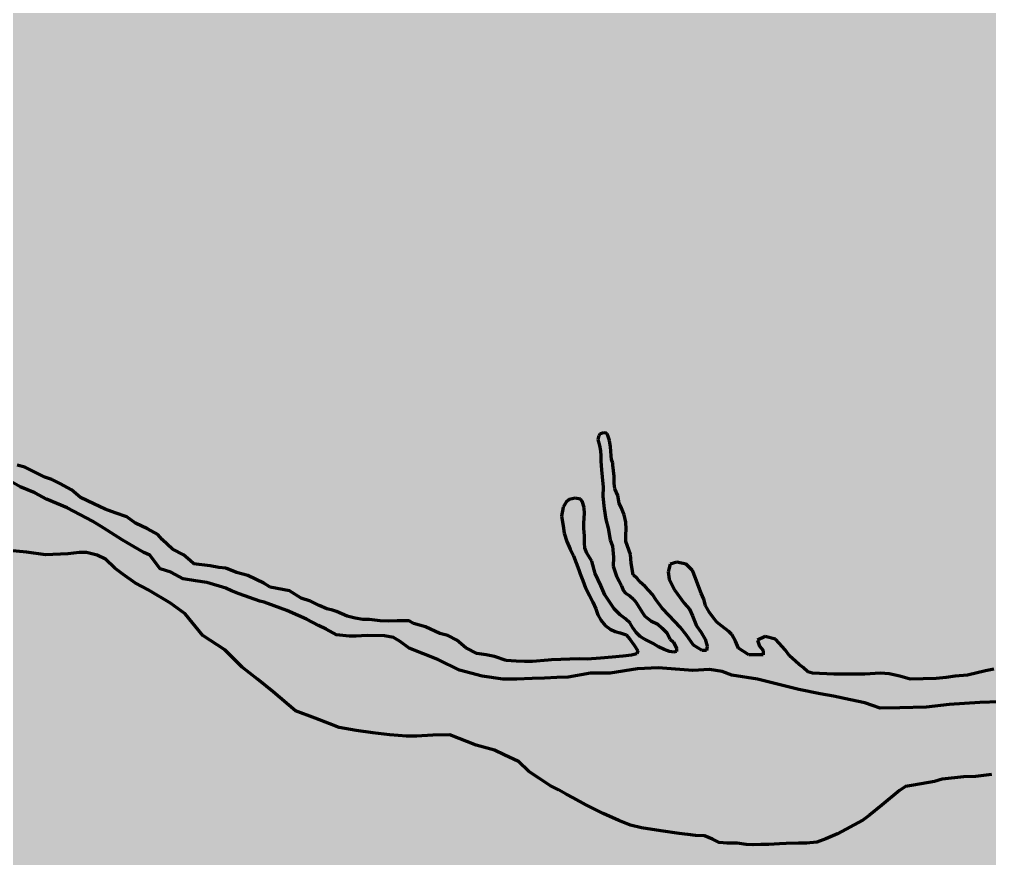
# Model space of a CAD drawing. Header units: millimetres. Extents: x 2676 to 5565, y 1584 to 2775.
# Drawn here: x 5037.4 to 5136.5, y 1865.7 to 1951.5 of the extents above; entities that cross this region are included whole.
import ezdxf

# ---------------------------------------------------------------- set-up
doc = ezdxf.new("R2010")
doc.units = ezdxf.units.MM
doc.layers.add('Warstwa1', color=7, linetype='Continuous', lineweight=70, true_color=0x688aad)
doc.layers.add('Warstwa6', color=7, linetype='Continuous', lineweight=70, true_color=0xffffff)

msp = doc.modelspace()

# ---------------------------------------------------------------- hatches: boundary and pattern name
at = {"layer": 'Warstwa1', "lineweight": 70}
h = msp.add_hatch(color=256, dxfattribs=at)
h.dxf.hatch_style = 1
h.paths.add_polyline_path([(5505.159, 2428.685), (4750.944, 2428.685), (4750.944, 1755.038), (5505.159, 1755.038)])

# ---------------------------------------------------------------- linework, layer by layer
for p, q in [((5096.602, 1908.896), (5096.524, 1908.488)), ((5096.524, 1908.488), (5096.699, 1907.885)), ((5096.758, 1909.072), (5096.602, 1908.896)), ((5097.127, 1909.169), (5096.758, 1909.072)), ((5097.361, 1909.149), (5097.127, 1909.169)), ((5097.478, 1909.091), (5097.361, 1909.149)), ((5097.575, 1908.819), (5097.478, 1909.091)), ((5097.711, 1908.41), (5097.575, 1908.819)), ((5097.809, 1907.768), (5097.711, 1908.41)), ((5096.699, 1907.885), (5096.777, 1907.341)), ((5097.828, 1907.302), (5097.809, 1907.768)), ((5096.777, 1907.341), (5096.836, 1906.815)), ((5096.836, 1906.815), (5096.836, 1906.271)), ((5097.867, 1906.835), (5097.828, 1907.302)), ((5097.925, 1906.446), (5097.867, 1906.835)), ((5098.042, 1906.096), (5097.925, 1906.446)), ((5037.969, 1905.69), (5037.191, 1905.884)), ((5040.013, 1904.659), (5037.969, 1905.69)), ((5096.836, 1906.271), (5096.874, 1905.396)), ((5098.042, 1905.862), (5098.042, 1906.096)), ((5098.178, 1904.734), (5098.042, 1905.862)), ((5040.714, 1904.425), (5040.013, 1904.659)), ((5041.551, 1904.017), (5040.714, 1904.425)), ((5096.874, 1905.396), (5096.952, 1904.676)), ((5096.952, 1904.676), (5097.05, 1903.645)), ((5098.178, 1904.423), (5098.178, 1904.734)), ((5098.178, 1904.015), (5098.178, 1904.423)), ((5042.742, 1903.37), (5041.551, 1904.017)), ((5097.05, 1903.645), (5097.03, 1902.712)), ((5098.256, 1903.47), (5098.178, 1904.015)), ((5098.549, 1902.783), (5098.256, 1903.47)), ((5043.656, 1902.573), (5042.742, 1903.37)), ((5045.019, 1901.911), (5043.656, 1902.573)), ((5094.207, 1902.492), (5093.585, 1902.376)), ((5094.733, 1902.395), (5094.207, 1902.492)), ((5097.03, 1902.712), (5097.147, 1901.447)), ((5098.705, 1901.986), (5098.549, 1902.783)), ((5046.186, 1901.386), (5045.019, 1901.911)), ((5092.981, 1901.578), (5092.787, 1900.664)), ((5093.293, 1902.084), (5092.981, 1901.578)), ((5093.585, 1902.376), (5093.293, 1902.084)), ((5094.928, 1902.181), (5094.733, 1902.395)), ((5095.103, 1901.559), (5094.928, 1902.181)), ((5095.142, 1900.917), (5095.103, 1901.559)), ((5097.147, 1901.447), (5097.342, 1900.339)), ((5098.939, 1901.48), (5098.705, 1901.986)), ((5099.192, 1900.8), (5098.939, 1901.48)), ((5047.198, 1900.997), (5046.186, 1901.386)), ((5048.389, 1900.603), (5047.198, 1900.997)), ((5049.284, 1899.942), (5048.389, 1900.603)), ((5092.787, 1900.664), (5092.962, 1899.672)), ((5095.083, 1899.867), (5095.122, 1900.528)), ((5095.122, 1900.528), (5095.142, 1900.917)), ((5099.386, 1900.06), (5099.192, 1900.8)), ((5050.491, 1899.378), (5049.284, 1899.942)), ((5092.962, 1899.672), (5093.059, 1898.914)), ((5095.083, 1899.4), (5095.083, 1899.867)), ((5097.342, 1900.339), (5097.556, 1899.444)), ((5099.406, 1899.321), (5099.386, 1900.06)), ((5051.561, 1898.794), (5050.491, 1899.378)), ((5052.009, 1898.289), (5051.561, 1898.794)), ((5093.059, 1898.914), (5093.351, 1898.058)), ((5095.161, 1898.641), (5095.083, 1899.4)), ((5095.142, 1898.388), (5095.161, 1898.641)), ((5097.556, 1899.444), (5097.77, 1898.23)), ((5099.367, 1898.738), (5099.406, 1899.321)), ((5099.386, 1898.057), (5099.367, 1898.738)), ((5053.06, 1897.277), (5052.009, 1898.289)), ((5093.351, 1898.058), (5093.682, 1897.28)), ((5095.142, 1897.941), (5095.142, 1898.388)), ((5095.2, 1897.397), (5095.142, 1897.941)), ((5097.77, 1898.23), (5098.023, 1897.608)), ((5098.023, 1897.608), (5098.121, 1896.461)), ((5099.847, 1896.728), (5099.386, 1898.057)), ((5054.169, 1896.694), (5053.06, 1897.277)), ((5054.85, 1896.13), (5054.169, 1896.694)), ((5093.682, 1897.28), (5094.013, 1896.619)), ((5094.013, 1896.619), (5094.556, 1895.19)), ((5095.395, 1896.891), (5095.2, 1897.397)), ((5095.903, 1896.047), (5095.395, 1896.891)), ((5099.925, 1895.874), (5099.847, 1896.728)), ((5055.24, 1895.78), (5054.85, 1896.13)), ((5056.914, 1895.585), (5055.24, 1895.78)), ((5057.77, 1895.43), (5056.914, 1895.585)), ((5096.253, 1894.802), (5095.903, 1896.047)), ((5098.121, 1896.461), (5098.082, 1895.546)), ((5098.082, 1895.546), (5098.413, 1894.535)), ((5100.138, 1894.67), (5099.925, 1895.874)), ((5103.891, 1895.771), (5103.717, 1894.975)), ((5104.591, 1895.965), (5103.891, 1895.771)), ((5105.543, 1895.752), (5104.591, 1895.965)), ((5106.184, 1895.092), (5105.543, 1895.752)), ((5058.49, 1895.352), (5057.77, 1895.43)), ((5059.606, 1894.919), (5058.49, 1895.352)), ((5060.735, 1894.588), (5059.606, 1894.919)), ((5062.37, 1893.81), (5060.735, 1894.588)), ((5094.556, 1895.19), (5094.692, 1894.762)), ((5094.692, 1894.762), (5094.965, 1894.101)), ((5096.837, 1893.577), (5096.253, 1894.802)), ((5098.413, 1894.535), (5098.704, 1894.01)), ((5100.527, 1894.282), (5100.138, 1894.67)), ((5103.717, 1894.975), (5103.794, 1894.237)), ((5106.495, 1894.335), (5106.184, 1895.092)), ((5063.031, 1893.402), (5062.37, 1893.81)), ((5094.965, 1894.101), (5095.257, 1893.342)), ((5097.226, 1892.624), (5096.837, 1893.577)), ((5098.704, 1894.01), (5098.938, 1893.524)), ((5098.938, 1893.524), (5099.133, 1893.038)), ((5100.799, 1893.951), (5100.527, 1894.282)), ((5101.362, 1893.485), (5100.799, 1893.951)), ((5103.794, 1894.237), (5104.338, 1893.131)), ((5106.825, 1893.403), (5106.495, 1894.335)), ((5065.017, 1893.032), (5063.031, 1893.402)), ((5066.184, 1892.274), (5065.017, 1893.032)), ((5095.257, 1893.342), (5095.665, 1892.545)), ((5095.665, 1892.545), (5096.016, 1891.884)), ((5097.771, 1891.788), (5097.226, 1892.624)), ((5099.133, 1893.038), (5099.327, 1892.785)), ((5099.327, 1892.785), (5099.794, 1892.512)), ((5102.085, 1892.645), (5101.362, 1893.485)), ((5102.473, 1892.063), (5102.085, 1892.645)), ((5104.338, 1893.131), (5105.329, 1891.752)), ((5107.058, 1892.801), (5106.825, 1893.403)), ((5107.33, 1892.179), (5107.058, 1892.801)), ((5067.138, 1891.963), (5066.184, 1892.274)), ((5068.033, 1891.535), (5067.138, 1891.963)), ((5068.812, 1891.204), (5068.033, 1891.535)), ((5096.016, 1891.884), (5096.308, 1891.184)), ((5098.2, 1891.185), (5097.771, 1891.788)), ((5099.794, 1892.512), (5100.145, 1892.182)), ((5100.145, 1892.182), (5100.437, 1891.851)), ((5100.437, 1891.851), (5101.041, 1890.854)), ((5103.075, 1891.248), (5102.473, 1892.063)), ((5105.329, 1891.752), (5105.873, 1891.17)), ((5107.505, 1891.519), (5107.33, 1892.179)), ((5069.418, 1891.064), (5068.812, 1891.204)), ((5069.807, 1890.928), (5069.418, 1891.064)), ((5070.916, 1890.423), (5069.807, 1890.928)), ((5096.308, 1891.184), (5096.502, 1890.581)), ((5096.502, 1890.581), (5096.833, 1890.036)), ((5098.803, 1890.562), (5098.2, 1891.185)), ((5099.328, 1890.154), (5098.803, 1890.562)), ((5101.041, 1890.854), (5101.333, 1890.446)), ((5103.794, 1890.51), (5103.075, 1891.248)), ((5105.873, 1891.17), (5106.203, 1890.49)), ((5107.913, 1890.82), (5107.505, 1891.519)), ((5108.302, 1890.316), (5107.913, 1890.82)), ((5071.714, 1890.248), (5070.916, 1890.423)), ((5072.493, 1890.092), (5071.714, 1890.248)), ((5073.174, 1890.092), (5072.493, 1890.092)), ((5074.288, 1889.975), (5073.174, 1890.092)), ((5075.106, 1889.917), (5074.288, 1889.975)), ((5076.001, 1889.956), (5075.106, 1889.917)), ((5077.227, 1889.956), (5076.001, 1889.956)), ((5077.678, 1889.703), (5077.227, 1889.956)), ((5078.904, 1889.333), (5077.678, 1889.703)), ((5096.833, 1890.036), (5097.261, 1889.491)), ((5099.834, 1889.726), (5099.328, 1890.154)), ((5100.107, 1889.259), (5099.834, 1889.726)), ((5101.333, 1890.446), (5101.936, 1889.959)), ((5101.936, 1889.959), (5102.637, 1889.609)), ((5102.637, 1889.609), (5103.085, 1889.201)), ((5104.921, 1889.306), (5103.794, 1890.51)), ((5106.203, 1890.49), (5106.592, 1889.442)), ((5108.69, 1889.83), (5108.302, 1890.316)), ((5109.156, 1889.461), (5108.69, 1889.83)), ((5080.383, 1888.653), (5078.904, 1889.333)), ((5081.181, 1888.458), (5080.383, 1888.653)), ((5097.261, 1889.491), (5097.787, 1889.102)), ((5097.787, 1889.102), (5098.293, 1888.869)), ((5098.293, 1888.869), (5098.799, 1888.752)), ((5098.799, 1888.752), (5099.402, 1888.519)), ((5100.418, 1888.773), (5100.107, 1889.259)), ((5100.847, 1888.345), (5100.418, 1888.773)), ((5103.085, 1889.201), (5103.552, 1888.734)), ((5103.552, 1888.734), (5103.922, 1888.073)), ((5105.562, 1888.51), (5104.921, 1889.306)), ((5106.592, 1889.442), (5107.039, 1888.84)), ((5107.039, 1888.84), (5107.486, 1888.102)), ((5109.897, 1888.87), (5109.156, 1889.461)), ((5110.195, 1888.572), (5109.897, 1888.87)), ((5110.592, 1887.878), (5110.195, 1888.572)), ((5082.096, 1887.991), (5081.181, 1888.458)), ((5083.01, 1887.213), (5082.096, 1887.991)), ((5099.402, 1888.519), (5099.792, 1888.091)), ((5099.792, 1888.091), (5100.239, 1887.469)), ((5101.294, 1888.073), (5100.847, 1888.345)), ((5102.17, 1887.645), (5101.294, 1888.073)), ((5102.715, 1887.314), (5102.17, 1887.645)), ((5103.922, 1888.073), (5104.252, 1887.781)), ((5104.252, 1887.781), (5104.564, 1887.12)), ((5106.281, 1887.462), (5105.562, 1888.51)), ((5107.486, 1888.102), (5107.68, 1887.384)), ((5110.89, 1887.183), (5110.592, 1887.878)), ((5113.62, 1888.374), (5112.826, 1887.977)), ((5112.826, 1887.977), (5113.024, 1887.382)), ((5114.663, 1888.076), (5113.62, 1888.374)), ((5115.06, 1887.679), (5114.663, 1888.076)), ((5115.655, 1886.985), (5115.06, 1887.679)), ((5084.139, 1886.63), (5083.01, 1887.213)), ((5085.112, 1886.474), (5084.139, 1886.63)), ((5100.512, 1886.594), (5099.967, 1886.457)), ((5100.239, 1887.469), (5100.609, 1886.905)), ((5100.609, 1886.905), (5100.512, 1886.594)), ((5103.279, 1887.023), (5102.715, 1887.314)), ((5103.844, 1886.828), (5103.279, 1887.023)), ((5104.272, 1886.75), (5103.844, 1886.828)), ((5104.564, 1886.828), (5104.272, 1886.75)), ((5104.564, 1887.12), (5104.564, 1886.828)), ((5107.175, 1886.937), (5106.281, 1887.462)), ((5107.602, 1886.918), (5107.175, 1886.937)), ((5107.68, 1887.384), (5107.602, 1886.918)), ((5111.932, 1886.489), (5110.89, 1887.183)), ((5113.024, 1887.382), (5113.421, 1886.935)), ((5113.421, 1886.935), (5113.421, 1886.489)), ((5116.102, 1886.389), (5115.655, 1886.985)), ((5085.969, 1886.299), (5085.112, 1886.474)), ((5087.156, 1885.891), (5085.969, 1886.299)), ((5088.168, 1885.832), (5087.156, 1885.891)), ((5089.024, 1885.813), (5088.168, 1885.832)), ((5089.822, 1885.813), (5089.024, 1885.813)), ((5091.442, 1885.952), (5089.822, 1885.813)), ((5091.773, 1885.971), (5091.442, 1885.952)), ((5092.727, 1886.01), (5091.773, 1885.971)), ((5093.661, 1886.029), (5092.727, 1886.01)), ((5094.595, 1886.068), (5093.661, 1886.029)), ((5095.412, 1886.049), (5094.595, 1886.068)), ((5096.775, 1886.146), (5095.412, 1886.049)), ((5097.982, 1886.243), (5096.775, 1886.146)), ((5099.052, 1886.36), (5097.982, 1886.243)), ((5099.967, 1886.457), (5099.052, 1886.36)), ((5112.578, 1886.489), (5111.932, 1886.489)), ((5113.421, 1886.489), (5112.578, 1886.489)), ((5116.698, 1885.844), (5116.102, 1886.389)), ((5117.095, 1885.496), (5116.698, 1885.844)), ((5117.492, 1885.199), (5117.095, 1885.496)), ((5117.989, 1884.752), (5117.492, 1885.199)), ((5118.435, 1884.604), (5117.989, 1884.752)), ((5120.627, 1884.508), (5118.435, 1884.604)), ((5125.393, 1884.607), (5123.805, 1884.508)), ((5126.287, 1884.557), (5125.393, 1884.607)), ((5136.123, 1884.864), (5134.279, 1884.408)), ((5136.967, 1885.013), (5136.123, 1884.864)), ((5121.124, 1884.508), (5120.627, 1884.508)), ((5122.365, 1884.508), (5121.124, 1884.508)), ((5123.805, 1884.508), (5122.365, 1884.508)), ((5127.379, 1884.309), (5126.287, 1884.557)), ((5128.421, 1884.012), (5127.379, 1884.309)), ((5131.102, 1884.061), (5128.421, 1884.012)), ((5132.095, 1884.16), (5131.102, 1884.061)), ((5133.038, 1884.309), (5132.095, 1884.16)), ((5134.279, 1884.408), (5133.038, 1884.309))]:
    msp.add_line(p, q, dxfattribs=at)
at = {"layer": 'Warstwa6', "lineweight": 70}
for points in [[(5137.573, 1881.683), (5135.548, 1881.625), (5132.424, 1881.422), (5130.052, 1881.133), (5127.362, 1881.076), (5125.366, 1881.047), (5123.795, 1881.567), (5122.32, 1881.885), (5120.585, 1882.261), (5119.225, 1882.492), (5117.056, 1882.955), (5115.002, 1883.446), (5112.833, 1883.995), (5110.195, 1884.404), (5109.212, 1884.78), (5107.91, 1884.983), (5106.232, 1884.896), (5104.439, 1885.011), (5102.675, 1885.156), (5100.563, 1885.04), (5097.786, 1884.607), (5095.781, 1884.607), (5093.467, 1884.202), (5092.31, 1884.173), (5091.066, 1884.115), (5089.793, 1884.058), (5088.203, 1884), (5086.814, 1884), (5084.703, 1884.289), (5082.389, 1884.925), (5080.161, 1885.994), (5077.24, 1887.151), (5076.332, 1887.851), (5075.637, 1888.256), (5074.712, 1888.429), (5072.947, 1888.458), (5071.79, 1888.4), (5071.125, 1888.4), (5069.795, 1888.545), (5068.753, 1889.094), (5067.972, 1889.47), (5066.729, 1890.134), (5065.89, 1890.51), (5064.733, 1891.002), (5063.431, 1891.493), (5062.419, 1891.869), (5061.985, 1891.984), (5059.865, 1892.715), (5059.084, 1893.033), (5058.506, 1893.293), (5056.568, 1893.871), (5055.411, 1894.044), (5054.138, 1894.247), (5052.895, 1894.94), (5051.795, 1895.287), (5050.75, 1896.68), (5050.114, 1896.941), (5049.072, 1897.548), (5047.915, 1898.241), (5046.035, 1899.426), (5044.878, 1900.149), (5042.299, 1901.512), (5040.188, 1902.408), (5038.973, 1903.044), (5037.498, 1903.651), (5036.138, 1904.432)], [(5136.742, 1874.246), (5135.097, 1874.051), (5133.87, 1873.996), (5131.696, 1873.773), (5130.915, 1873.522), (5128.769, 1873.16), (5127.96, 1873.02), (5127.347, 1872.63), (5125.531, 1871.122), (5124.276, 1870.091), (5123.579, 1869.59), (5120.987, 1868.169), (5119.816, 1867.668), (5118.896, 1867.333), (5117.828, 1867.246), (5117.019, 1867.246), (5115.765, 1867.19), (5115.068, 1867.162), (5113.981, 1867.106), (5113.172, 1867.078), (5112.392, 1867.051), (5111.667, 1867.106), (5110.747, 1867.218), (5110.189, 1867.218), (5109.743, 1867.218), (5108.902, 1867.303), (5108.233, 1867.638), (5107.425, 1867.972), (5106.477, 1868.028), (5105.724, 1868.111), (5104.832, 1868.223), (5102.964, 1868.501), (5100.985, 1868.808), (5099.842, 1869.086), (5098.671, 1869.532), (5097.054, 1870.256), (5095.298, 1871.148), (5093.979, 1871.855), (5093.282, 1872.245), (5092.501, 1872.691), (5091.693, 1873.108), (5090.55, 1873.833), (5089.463, 1874.557), (5088.403, 1875.588), (5086.926, 1876.257), (5085.95, 1876.73), (5084.082, 1877.259), (5081.406, 1878.318), (5079.65, 1878.262), (5077.977, 1878.179), (5076.973, 1878.179), (5075.245, 1878.29), (5073.534, 1878.518), (5071.806, 1878.741), (5070.078, 1879.047), (5069.13, 1879.437), (5067.624, 1879.995), (5065.617, 1880.775), (5063.331, 1882.697), (5061.742, 1884.006), (5060.173, 1885.215), (5058.417, 1886.998), (5056.159, 1888.475), (5054.347, 1890.676), (5052.837, 1891.768), (5050.551, 1893.134), (5049.268, 1893.83), (5047.986, 1894.722), (5047.15, 1895.334), (5046.202, 1896.282), (5045.338, 1896.672), (5044.25, 1896.95), (5043.526, 1896.95), (5042.355, 1896.811), (5040.069, 1896.727), (5038.117, 1896.978), (5035.654, 1897.232)]]:
    msp.add_lwpolyline(points, dxfattribs=at)

doc.saveas('drawing.dxf')
